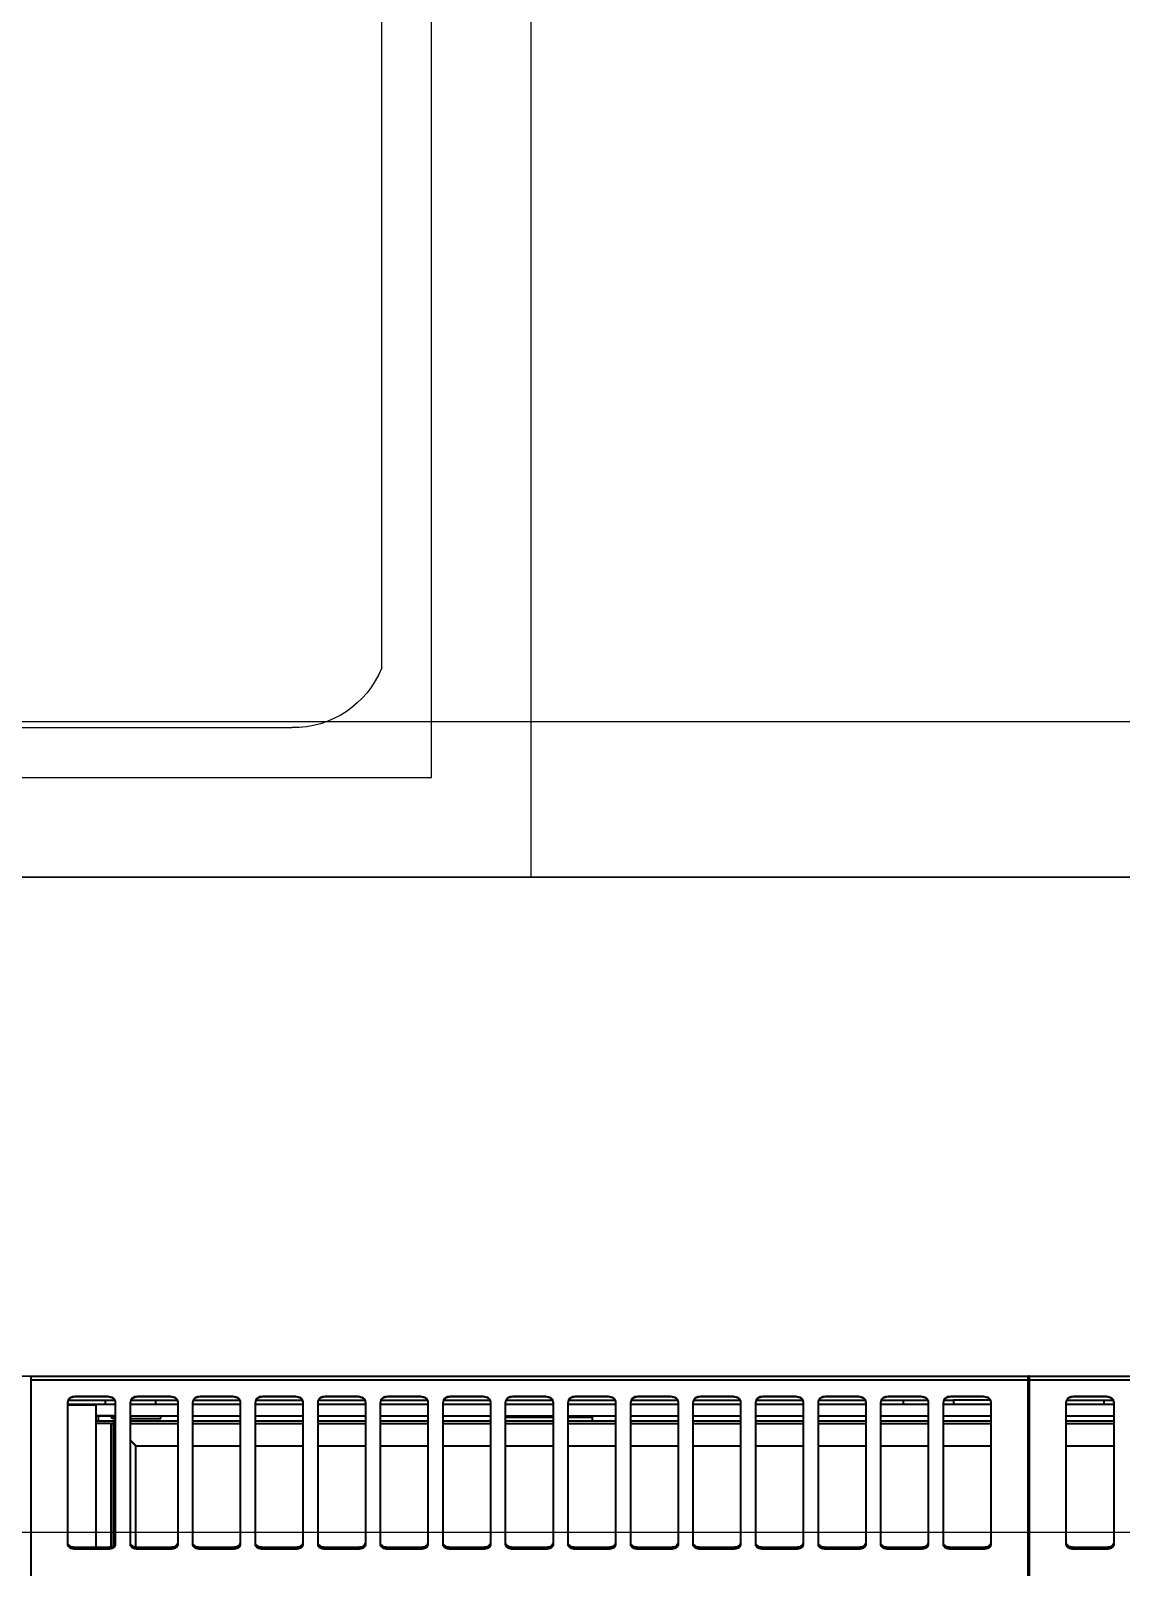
# Model space of a CAD drawing. Extents: x 1158414 to 1597620, y -840005 to -760676.
# Drawn here: x 1527837 to 1528274, y -806826 to -806210 of the extents above; entities that cross this region are included whole.
import ezdxf

# ---------------------------------------------------------------- set-up
doc = ezdxf.new("R2010")
doc.units = 0
doc.header["$LTSCALE"] = 1000
doc.layers.add('WALL', color=6, linetype='Continuous')
doc.layers.add('WS_厨房设备', color=1, linetype='Continuous')

# ---------------------------------------------------------------- blocks, each defined once
blk = doc.blocks.new('Custom_15')
at = {"linetype": 'Continuous'}
for p, q in [((0, 0), (0, 630)), ((700, 0), (0, 0))]:
    blk.add_line(p, q, dxfattribs=at)
at = {"color": 252, "linetype": 'Continuous'}
for p, q in [((40, 40), (40, 570)), ((60, 84), (60, 506)), ((604, 60), (96, 60)), ((660, 40), (40, 40))]:
    blk.add_line(p, q, dxfattribs=at)
at = {"color": 252}
blk.add_arc((95.41, 98.11), 38.12, 201.729, 270.89087, dxfattribs=at)
blk = doc.blocks.new('CJT_20273')
at = {"linetype": 'Continuous', "lineweight": 40}
for p, q in [((400, 1.49), (400, 83.87)), ((400.4, 83.87), (400.4, 1.49)), ((800.4, 1.49), (800.4, 83.87)), ((369.12, 69.4), (382.12, 69.4)), ((369.12, 68.68), (369.12, 69.4)), ((369.12, 68.68), (382.12, 68.68)), ((382.12, 68.68), (382.12, 69.4)), ((400.4, 72.9), (400, 72.9)), ((418.4, 69.4), (431.4, 69.4)), ((418.4, 68.68), (418.4, 69.4)), ((418.4, 68.68), (431.4, 68.68)), ((431.4, 68.68), (431.4, 69.4)), ((443.48, 69.4), (456.48, 69.4)), ((443.48, 68.68), (443.48, 69.4)), ((443.48, 68.68), (456.48, 68.68)), ((456.48, 68.68), (456.48, 69.4)), ((468.56, 69.4), (481.56, 69.4)), ((468.56, 68.68), (468.56, 69.4)), ((468.56, 68.68), (481.56, 68.68)), ((481.56, 68.68), (481.56, 69.4)), ((493.64, 69.4), (506.64, 69.4)), ((493.64, 68.68), (493.64, 69.4)), ((493.64, 68.68), (506.64, 68.68)), ((506.64, 68.68), (506.64, 69.4)), ((518.72, 69.4), (531.72, 69.4)), ((518.72, 68.68), (518.72, 69.4)), ((518.72, 68.68), (531.72, 68.68)), ((531.72, 68.68), (531.72, 69.4)), ((543.8, 69.4), (556.8, 69.4)), ((543.8, 68.68), (543.8, 69.4)), ((543.8, 68.68), (556.8, 68.68)), ((556.8, 68.68), (556.8, 69.4)), ((568.88, 69.4), (581.88, 69.4)), ((568.88, 68.68), (568.88, 69.4)), ((568.88, 68.68), (581.88, 68.68)), ((581.88, 68.68), (581.88, 69.4)), ((593.96, 69.4), (606.96, 69.4)), ((593.96, 68.68), (593.96, 69.4)), ((593.96, 68.68), (606.96, 68.68)), ((606.96, 68.68), (606.96, 69.4)), ((619.04, 69.4), (632.04, 69.4)), ((619.04, 68.68), (619.04, 69.4)), ((619.04, 68.68), (632.04, 68.68)), ((632.04, 68.68), (632.04, 69.4)), ((644.12, 69.4), (657.12, 69.4)), ((644.12, 68.68), (644.12, 69.4)), ((644.12, 68.68), (657.12, 68.68)), ((657.12, 68.68), (657.12, 69.4)), ((669.2, 69.4), (682.2, 69.4)), ((669.2, 68.68), (669.2, 69.4)), ((669.2, 68.68), (682.2, 68.68)), ((682.2, 68.68), (682.2, 69.4)), ((694.28, 69.4), (707.28, 69.4)), ((694.28, 68.68), (694.28, 69.4)), ((694.28, 68.68), (707.28, 68.68)), ((707.28, 68.68), (707.28, 69.4)), ((719.36, 69.4), (732.36, 69.4)), ((719.36, 68.68), (719.36, 69.4)), ((719.36, 68.68), (732.36, 68.68)), ((732.36, 68.68), (732.36, 69.4)), ((744.44, 69.4), (757.44, 69.4)), ((744.44, 68.68), (744.44, 69.4)), ((744.44, 68.68), (757.44, 68.68)), ((757.44, 68.68), (757.44, 69.4)), ((758.21, 68.59), (758.21, 28.06)), ((767.2, 68.05), (767.2, 19.07)), ((768.21, 68.51), (768.21, 19.06)), ((769.52, 69.4), (782.52, 69.4)), ((769.52, 68.68), (769.52, 69.4)), ((769.52, 68.68), (782.52, 68.68)), ((774.2, 68.68), (774.2, 11.7)), ((782.52, 68.68), (782.52, 69.4)), ((366.12, 10.56), (366.12, 67.61)), ((385.12, 67.61), (385.12, 10.56)), ((415.4, 10.56), (415.4, 67.61)), ((434.4, 67.61), (434.4, 10.56)), ((440.48, 10.56), (440.48, 67.61)), ((459.48, 67.61), (459.48, 10.56)), ((465.56, 10.56), (465.56, 67.61)), ((484.56, 67.61), (484.56, 10.56)), ((490.64, 10.56), (490.64, 67.61)), ((509.64, 67.61), (509.64, 10.56)), ((515.72, 10.56), (515.72, 67.61)), ((534.72, 67.61), (534.72, 10.56)), ((540.8, 10.56), (540.8, 67.61)), ((559.8, 67.61), (559.8, 10.56)), ((565.88, 10.56), (565.88, 67.61)), ((584.88, 67.61), (584.88, 10.56)), ((590.96, 10.56), (590.96, 67.61)), ((609.96, 67.61), (609.96, 10.56)), ((616.04, 10.56), (616.04, 67.61)), ((635.04, 67.61), (635.04, 10.56)), ((641.12, 10.56), (641.12, 67.61)), ((660.12, 67.61), (660.12, 10.56)), ((666.2, 10.56), (666.2, 67.61)), ((685.2, 67.61), (685.2, 10.56)), ((691.28, 10.56), (691.28, 67.61)), ((710.28, 67.61), (710.28, 10.56)), ((716.36, 10.56), (716.36, 67.61)), ((735.36, 67.61), (735.36, 10.56)), ((741.44, 10.56), (741.44, 67.61)), ((760.44, 67.61), (760.44, 10.56)), ((766.52, 10.56), (766.52, 67.61)), ((785.52, 67.61), (785.52, 10.56)), ((385.12, 27.99), (366.12, 27.99)), ((400.4, 27.99), (400, 27.99)), ((434.4, 27.99), (415.4, 27.99)), ((459.48, 27.99), (440.48, 27.99)), ((484.56, 27.99), (465.56, 27.99)), ((509.64, 27.99), (490.64, 27.99)), ((534.72, 27.99), (515.72, 27.99)), ((559.8, 27.99), (540.8, 27.99)), ((584.88, 27.99), (565.88, 27.99)), ((609.96, 27.99), (590.96, 27.99)), ((635.04, 27.99), (616.04, 27.99)), ((660.12, 27.99), (641.12, 27.99)), ((685.2, 27.99), (666.2, 27.99)), ((710.28, 27.99), (691.28, 27.99)), ((735.36, 27.99), (716.36, 27.99)), ((758.14, 27.99), (741.44, 27.99)), ((758.14, 27.99), (760.44, 25.69)), ((760.44, 25.83), (758.21, 28.06)), ((385.12, 19), (366.12, 19)), ((400.4, 19), (400, 19)), ((434.4, 19), (415.4, 19)), ((459.48, 19), (440.48, 19)), ((484.56, 19), (465.56, 19)), ((509.64, 19), (490.64, 19)), ((534.72, 19), (515.72, 19)), ((559.8, 19), (540.8, 19)), ((584.88, 19), (565.88, 19)), ((609.96, 19), (590.96, 19)), ((635.04, 19), (616.04, 19)), ((660.12, 19), (641.12, 19)), ((685.2, 19), (666.2, 19)), ((710.28, 19), (691.28, 19)), ((735.36, 19), (716.36, 19)), ((760.44, 19), (741.44, 19)), ((767.2, 19.07), (766.52, 19.75)), ((766.52, 19.61), (767.13, 19)), ((767.13, 19), (766.52, 19)), ((767.13, 19), (767.2, 19)), ((767.14, 17.99), (767.14, 18.99)), ((767.2, 19), (767.2, 19.07)), ((768.21, 19.06), (767.21, 19.06)), ((768.38, 19), (774.2, 19)), ((385.12, 17.99), (366.12, 17.99)), ((385.12, 16), (366.12, 16)), ((385.12, 16), (366.12, 16)), ((400.4, 17.99), (400, 17.99)), ((400.4, 16), (400, 16)), ((400.4, 16), (400, 16)), ((434.4, 17.99), (415.4, 17.99)), ((434.4, 16), (415.4, 16)), ((434.4, 16), (415.4, 16)), ((459.48, 17.99), (440.48, 17.99)), ((459.48, 16), (440.48, 16)), ((459.48, 16), (440.48, 16)), ((484.56, 17.99), (465.56, 17.99)), ((484.56, 16), (465.56, 16)), ((484.56, 16), (465.56, 16)), ((509.64, 17.99), (490.64, 17.99)), ((509.64, 16), (490.64, 16)), ((509.64, 16), (490.64, 16)), ((534.72, 17.99), (515.72, 17.99)), ((534.72, 16), (515.72, 16)), ((534.72, 16), (515.72, 16)), ((559.8, 17.99), (540.8, 17.99)), ((559.8, 16), (540.8, 16)), ((559.8, 16), (540.8, 16)), ((584.88, 17.99), (565.88, 17.99)), ((584.88, 16), (565.88, 16)), ((584.88, 16), (565.88, 16)), ((575.2, 16.5), (575.2, 17.99)), ((584.88, 16.5), (575.2, 16.5)), ((575.2, 16.5), (575.2, 16.49)), ((575.2, 16), (575.2, 16.49)), ((575.2, 16.49), (584.88, 16.49)), ((609.96, 17.99), (590.96, 17.99)), ((609.96, 16.5), (590.96, 16.5)), ((590.96, 16.49), (609.96, 16.49)), ((609.96, 16), (590.96, 16)), ((609.96, 16), (590.96, 16)), ((635.04, 17.99), (616.04, 17.99)), ((635.04, 16), (616.04, 16)), ((635.04, 16), (616.04, 16)), ((660.12, 17.99), (641.12, 17.99)), ((660.12, 16), (641.12, 16)), ((660.12, 16), (641.12, 16)), ((685.2, 17.99), (666.2, 17.99)), ((685.2, 16), (666.2, 16)), ((685.2, 16), (666.2, 16)), ((710.28, 17.99), (691.28, 17.99)), ((710.28, 16), (691.28, 16)), ((710.28, 16), (691.28, 16)), ((735.36, 17.99), (716.36, 17.99)), ((735.36, 16), (716.36, 16)), ((735.36, 16), (716.36, 16)), ((760.44, 17.99), (741.44, 17.99)), ((760.44, 16), (741.44, 16)), ((760.44, 16), (741.44, 16)), ((748.2, 17), (748.2, 16)), ((760.44, 17), (748.2, 17)), ((767.14, 17.99), (766.52, 17.99)), ((767.2, 17), (766.52, 17)), ((774.2, 16), (766.52, 16)), ((767.2, 16), (766.52, 16)), ((766.71, 16), (766.71, 16)), ((774.2, 18), (767.14, 18)), ((767.2, 16), (767.2, 17)), ((767.2, 16), (768.2, 16)), ((767.2, 16), (767.2, 16)), ((768.2, 16), (768.2, 16)), ((768.2, 16), (774.2, 16)), ((768.2, 16), (768.2, 16)), ((773.2, 18), (773.2, 16)), ((385.12, 11.2), (366.12, 11.2)), ((370, 9.68), (366.37, 9.68)), ((369.12, 8.22), (369.12, 8.07)), ((382.12, 8.22), (369.12, 8.22)), ((382.12, 8.07), (369.12, 8.07)), ((370, 10.95), (370, 9.68)), ((384.83, 9.68), (370, 9.68)), ((382.12, 8.22), (382.12, 8.07)), ((400.4, 11.2), (400, 11.2)), ((434.4, 11.2), (415.4, 11.2)), ((415.66, 9.68), (430.4, 9.68)), ((418.4, 8.22), (418.4, 8.07)), ((431.4, 8.22), (418.4, 8.22)), ((431.4, 8.07), (418.4, 8.07)), ((430.4, 9.68), (430.4, 10.95)), ((434.11, 9.68), (430.4, 9.68)), ((431.4, 8.22), (431.4, 8.07)), ((459.48, 11.2), (440.48, 11.2)), ((450.4, 9.68), (440.74, 9.68)), ((443.48, 8.22), (443.48, 8.07)), ((456.48, 8.22), (443.48, 8.22)), ((456.48, 8.07), (443.48, 8.07)), ((450.4, 10.95), (450.4, 9.68)), ((459.19, 9.68), (450.4, 9.68)), ((456.48, 8.22), (456.48, 8.07)), ((484.56, 11.2), (465.56, 11.2)), ((484.27, 9.68), (465.82, 9.68)), ((468.56, 8.22), (468.56, 8.07)), ((481.56, 8.22), (468.56, 8.22)), ((481.56, 8.07), (468.56, 8.07)), ((481.56, 8.22), (481.56, 8.07)), ((509.64, 11.2), (490.64, 11.2)), ((509.35, 9.68), (490.9, 9.68)), ((493.64, 8.22), (493.64, 8.07)), ((506.64, 8.22), (493.64, 8.22)), ((506.64, 8.07), (493.64, 8.07)), ((506.64, 8.22), (506.64, 8.07)), ((534.72, 11.2), (515.72, 11.2)), ((534.43, 9.68), (515.98, 9.68)), ((518.72, 8.22), (518.72, 8.07)), ((531.72, 8.22), (518.72, 8.22)), ((531.72, 8.07), (518.72, 8.07)), ((531.72, 8.22), (531.72, 8.07)), ((559.8, 11.2), (540.8, 11.2)), ((559.51, 9.68), (541.06, 9.68)), ((543.8, 8.22), (543.8, 8.07)), ((556.8, 8.22), (543.8, 8.22)), ((556.8, 8.07), (543.8, 8.07)), ((556.8, 8.22), (556.8, 8.07)), ((584.88, 11.2), (565.88, 11.2)), ((584.59, 9.68), (566.14, 9.68)), ((568.88, 8.22), (568.88, 8.07)), ((581.88, 8.22), (568.88, 8.22)), ((581.88, 8.07), (568.88, 8.07)), ((581.88, 8.22), (581.88, 8.07)), ((609.96, 11.2), (590.96, 11.2)), ((609.67, 9.68), (591.22, 9.68)), ((593.96, 8.22), (593.96, 8.07)), ((606.96, 8.22), (593.96, 8.22)), ((606.96, 8.07), (593.96, 8.07)), ((606.96, 8.22), (606.96, 8.07)), ((635.04, 11.2), (616.04, 11.2)), ((634.75, 9.68), (616.3, 9.68)), ((619.04, 8.22), (619.04, 8.07)), ((632.04, 8.22), (619.04, 8.22)), ((632.04, 8.07), (619.04, 8.07)), ((632.04, 8.22), (632.04, 8.07)), ((660.12, 11.2), (641.12, 11.2)), ((659.83, 9.68), (641.38, 9.68)), ((644.12, 8.22), (644.12, 8.07)), ((657.12, 8.22), (644.12, 8.22)), ((657.12, 8.07), (644.12, 8.07)), ((657.12, 8.22), (657.12, 8.07)), ((685.2, 11.2), (666.2, 11.2)), ((684.91, 9.68), (666.46, 9.68)), ((669.2, 8.22), (669.2, 8.07)), ((682.2, 8.22), (669.2, 8.22)), ((682.2, 8.07), (669.2, 8.07)), ((682.2, 8.22), (682.2, 8.07)), ((710.28, 11.2), (691.28, 11.2)), ((709.99, 9.68), (691.54, 9.68)), ((694.28, 8.22), (694.28, 8.07)), ((707.28, 8.22), (694.28, 8.22)), ((707.28, 8.07), (694.28, 8.07)), ((707.28, 8.22), (707.28, 8.07)), ((735.36, 11.2), (716.36, 11.2)), ((735.07, 9.68), (716.62, 9.68)), ((719.36, 8.22), (719.36, 8.07)), ((732.36, 8.22), (719.36, 8.22)), ((732.36, 8.07), (719.36, 8.07)), ((732.36, 8.22), (732.36, 8.07)), ((760.44, 11.2), (741.44, 11.2)), ((750.4, 9.68), (741.7, 9.68)), ((744.44, 8.22), (744.44, 8.07)), ((757.44, 8.22), (744.44, 8.22)), ((757.44, 8.07), (744.44, 8.07)), ((750.4, 9.68), (750.4, 10.95)), ((760.15, 9.68), (750.4, 9.68)), ((757.44, 8.22), (757.44, 8.07)), ((785.52, 11.2), (766.52, 11.2)), ((770.4, 9.68), (766.78, 9.68)), ((769.52, 8.22), (769.52, 8.07)), ((782.52, 8.22), (769.52, 8.22)), ((782.52, 8.07), (769.52, 8.07)), ((770.4, 10.95), (770.4, 9.68)), ((785.23, 9.68), (770.4, 9.68)), ((774.2, 11.7), (785.52, 11.7)), ((778.66, 11.2), (778.74, 11.7)), ((782.52, 8.22), (782.52, 8.07)), ((784.06, 11.7), (784.14, 11.2)), ((400, 1.49), (0, 1.49)), ((400, 0), (0, 0)), ((400, 0), (400, 1.49)), ((400.4, 1.2), (400, 1.2)), ((400, 0), (400.4, 0)), ((800.4, 1.49), (400.4, 1.49)), ((400.4, 1.49), (400.4, 0)), ((800.4, 0), (400.4, 0)), ((800.4, 0), (800.4, 1.49))]:
    blk.add_line(p, q, dxfattribs=at)
at = {"linetype": 'Continuous', "lineweight": 40, "flags": 128}
blk.add_lwpolyline([(782.86, 11.7), (782.94, 11.25), (782.94, 11.2)], dxfattribs=at)
at = {"linetype": 'Continuous', "lineweight": 40}
for radius in [1, 0.001]:
    blk.add_arc((767.2, 16), radius, 0, 90, dxfattribs=at)
for points, knots in [([(366.12, 67.61), (366.19, 67.88), (366.3, 68.26), (366.68, 68.69), (367.14, 69.03), (367.97, 69.33), (368.72, 69.38), (369.12, 69.4)], [0, 0, 0, 0, 0.257883, 0.373623, 0.486292, 0.721445, 1, 1, 1, 1]), ([(366.12, 66.92), (366.19, 67.18), (366.3, 67.56), (366.68, 67.98), (367.14, 68.32), (367.97, 68.62), (368.72, 68.66), (369.12, 68.68)], [0, 0, 0, 0, 0.25608, 0.371354, 0.483903, 0.719783, 1, 1, 1, 1]), ([(382.12, 69.4), (382.51, 69.37), (383.25, 69.31), (384.07, 69.01), (384.58, 68.67), (384.88, 68.36), (385.07, 68), (385.1, 67.74), (385.12, 67.61)], [0, 0, 0, 0, 0.272944, 0.506702, 0.632757, 0.75281, 0.873144, 1, 1, 1, 1]), ([(382.12, 68.68), (382.51, 68.65), (383.24, 68.6), (384.07, 68.3), (384.58, 67.96), (384.88, 67.66), (385.07, 67.3), (385.1, 67.05), (385.12, 66.92)], [0, 0, 0, 0, 0.274513, 0.508998, 0.634976, 0.754582, 0.874145, 1, 1, 1, 1]), ([(415.4, 67.61), (415.48, 67.88), (415.58, 68.26), (415.96, 68.69), (416.42, 69.03), (417.25, 69.33), (418, 69.38), (418.4, 69.4)], [0, 0, 0, 0, 0.257884, 0.373623, 0.486293, 0.721445, 1, 1, 1, 1]), ([(415.4, 66.92), (415.48, 67.18), (415.58, 67.56), (415.96, 67.98), (416.43, 68.32), (417.26, 68.62), (418, 68.66), (418.4, 68.68)], [0, 0, 0, 0, 0.25608, 0.371354, 0.483903, 0.719783, 1, 1, 1, 1]), ([(431.4, 69.4), (431.8, 69.37), (432.53, 69.31), (433.36, 69.01), (433.86, 68.67), (434.16, 68.36), (434.35, 68), (434.39, 67.74), (434.4, 67.61)], [0, 0, 0, 0, 0.272944, 0.506702, 0.632757, 0.75281, 0.873144, 1, 1, 1, 1]), ([(431.4, 68.68), (431.8, 68.65), (432.53, 68.6), (433.36, 68.3), (433.86, 67.96), (434.16, 67.66), (434.35, 67.3), (434.39, 67.05), (434.4, 66.92)], [0, 0, 0, 0, 0.274513, 0.508998, 0.634976, 0.754583, 0.874144, 1, 1, 1, 1]), ([(440.48, 67.61), (440.56, 67.88), (440.66, 68.26), (441.04, 68.69), (441.5, 69.03), (442.33, 69.33), (443.08, 69.38), (443.48, 69.4)], [0, 0, 0, 0, 0.2578836, 0.3736226, 0.4862926, 0.721445, 1, 1, 1, 1]), ([(440.48, 66.92), (440.56, 67.18), (440.66, 67.56), (441.04, 67.98), (441.51, 68.32), (442.34, 68.62), (443.08, 68.66), (443.48, 68.68)], [0, 0, 0, 0, 0.25608, 0.371353, 0.483903, 0.719783, 1, 1, 1, 1]), ([(456.48, 69.4), (456.88, 69.37), (457.61, 69.31), (458.44, 69.01), (458.94, 68.67), (459.24, 68.36), (459.43, 68), (459.47, 67.74), (459.48, 67.61)], [0, 0, 0, 0, 0.272944, 0.506702, 0.632757, 0.75281, 0.873144, 1, 1, 1, 1]), ([(456.48, 68.68), (456.88, 68.65), (457.61, 68.6), (458.44, 68.3), (458.94, 67.96), (459.24, 67.66), (459.43, 67.3), (459.47, 67.05), (459.48, 66.92)], [0, 0, 0, 0, 0.274513, 0.508997, 0.634976, 0.754582, 0.874145, 1, 1, 1, 1]), ([(465.56, 67.61), (465.64, 67.88), (465.74, 68.26), (466.12, 68.69), (466.58, 69.03), (467.41, 69.33), (468.16, 69.38), (468.56, 69.4)], [0, 0, 0, 0, 0.257883, 0.373623, 0.486292, 0.721444, 1, 1, 1, 1]), ([(465.56, 66.92), (465.64, 67.18), (465.74, 67.56), (466.12, 67.98), (466.59, 68.32), (467.42, 68.62), (468.16, 68.66), (468.56, 68.68)], [0, 0, 0, 0, 0.25608, 0.371353, 0.483903, 0.719782, 1, 1, 1, 1]), ([(481.56, 69.4), (481.96, 69.37), (482.69, 69.31), (483.52, 69.01), (484.02, 68.67), (484.32, 68.36), (484.51, 68), (484.55, 67.74), (484.56, 67.61)], [0, 0, 0, 0, 0.272943, 0.506702, 0.632756, 0.75281, 0.873144, 1, 1, 1, 1]), ([(481.56, 68.68), (481.96, 68.65), (482.69, 68.6), (483.52, 68.3), (484.02, 67.96), (484.32, 67.66), (484.51, 67.3), (484.55, 67.05), (484.56, 66.92)], [0, 0, 0, 0, 0.274512, 0.508998, 0.634976, 0.754582, 0.874144, 1, 1, 1, 1]), ([(490.64, 67.61), (490.72, 67.88), (490.82, 68.26), (491.2, 68.69), (491.66, 69.03), (492.49, 69.33), (493.24, 69.38), (493.64, 69.4)], [0, 0, 0, 0, 0.257883, 0.373623, 0.486292, 0.721444, 1, 1, 1, 1]), ([(490.64, 66.92), (490.72, 67.18), (490.82, 67.56), (491.2, 67.98), (491.67, 68.32), (492.5, 68.62), (493.24, 68.66), (493.64, 68.68)], [0, 0, 0, 0, 0.25608, 0.371353, 0.483903, 0.719782, 1, 1, 1, 1]), ([(506.64, 69.4), (507.04, 69.37), (507.77, 69.31), (508.6, 69.01), (509.1, 68.67), (509.4, 68.36), (509.59, 68), (509.63, 67.74), (509.64, 67.61)], [0, 0, 0, 0, 0.272944, 0.506702, 0.632757, 0.75281, 0.873145, 1, 1, 1, 1]), ([(506.64, 68.68), (507.04, 68.65), (507.77, 68.6), (508.6, 68.3), (509.1, 67.96), (509.4, 67.66), (509.59, 67.3), (509.63, 67.05), (509.64, 66.92)], [0, 0, 0, 0, 0.274513, 0.508997, 0.634976, 0.754583, 0.874145, 1, 1, 1, 1]), ([(515.72, 67.61), (515.8, 67.88), (515.9, 68.26), (516.28, 68.69), (516.74, 69.03), (517.57, 69.33), (518.32, 69.38), (518.72, 69.4)], [0, 0, 0, 0, 0.257884, 0.373623, 0.486293, 0.721446, 1, 1, 1, 1]), ([(515.72, 66.92), (515.8, 67.18), (515.9, 67.56), (516.28, 67.98), (516.75, 68.32), (517.58, 68.62), (518.32, 68.66), (518.72, 68.68)], [0, 0, 0, 0, 0.25608, 0.371353, 0.483904, 0.719784, 1, 1, 1, 1]), ([(531.72, 69.4), (532.12, 69.37), (532.85, 69.31), (533.68, 69.01), (534.18, 68.67), (534.48, 68.36), (534.67, 68), (534.71, 67.74), (534.72, 67.61)], [0, 0, 0, 0, 0.272943, 0.506704, 0.632757, 0.75281, 0.873144, 1, 1, 1, 1]), ([(531.72, 68.68), (532.12, 68.65), (532.85, 68.6), (533.68, 68.3), (534.18, 67.96), (534.48, 67.66), (534.67, 67.3), (534.71, 67.05), (534.72, 66.92)], [0, 0, 0, 0, 0.274512, 0.508999, 0.634976, 0.754582, 0.874145, 1, 1, 1, 1]), ([(540.8, 67.61), (540.88, 67.88), (540.98, 68.26), (541.36, 68.69), (541.82, 69.03), (542.65, 69.33), (543.4, 69.38), (543.8, 69.4)], [0, 0, 0, 0, 0.257883, 0.373624, 0.486292, 0.721446, 1, 1, 1, 1]), ([(540.8, 66.92), (540.88, 67.18), (540.98, 67.56), (541.36, 67.98), (541.83, 68.32), (542.66, 68.62), (543.4, 68.66), (543.8, 68.68)], [0, 0, 0, 0, 0.25608, 0.371355, 0.483903, 0.719784, 1, 1, 1, 1]), ([(556.8, 69.4), (557.2, 69.37), (557.93, 69.31), (558.76, 69.01), (559.26, 68.67), (559.56, 68.36), (559.75, 68), (559.79, 67.74), (559.8, 67.61)], [0, 0, 0, 0, 0.272946, 0.506703, 0.632756, 0.752811, 0.873144, 1, 1, 1, 1]), ([(556.8, 68.68), (557.2, 68.65), (557.93, 68.6), (558.76, 68.3), (559.26, 67.96), (559.56, 67.66), (559.75, 67.3), (559.79, 67.05), (559.8, 66.92)], [0, 0, 0, 0, 0.274515, 0.508999, 0.634975, 0.754583, 0.874144, 1, 1, 1, 1]), ([(565.88, 67.61), (565.96, 67.88), (566.06, 68.26), (566.44, 68.69), (566.9, 69.03), (567.73, 69.33), (568.48, 69.38), (568.88, 69.4)], [0, 0, 0, 0, 0.257884, 0.373623, 0.486291, 0.721446, 1, 1, 1, 1]), ([(565.88, 66.92), (565.96, 67.18), (566.06, 67.56), (566.44, 67.98), (566.9, 68.32), (567.74, 68.62), (568.48, 68.66), (568.88, 68.68)], [0, 0, 0, 0, 0.25608, 0.371354, 0.483902, 0.719784, 1, 1, 1, 1]), ([(581.88, 69.4), (582.28, 69.37), (583.01, 69.31), (583.84, 69.01), (584.34, 68.67), (584.64, 68.36), (584.83, 68), (584.87, 67.74), (584.88, 67.61)], [0, 0, 0, 0, 0.272943, 0.506701, 0.632756, 0.75281, 0.873144, 1, 1, 1, 1]), ([(581.88, 68.68), (582.28, 68.65), (583.01, 68.6), (583.84, 68.3), (584.34, 67.96), (584.64, 67.66), (584.83, 67.3), (584.87, 67.05), (584.88, 66.92)], [0, 0, 0, 0, 0.274512, 0.508996, 0.634976, 0.754582, 0.874145, 1, 1, 1, 1]), ([(590.96, 67.61), (591.04, 67.88), (591.14, 68.26), (591.52, 68.69), (591.98, 69.03), (592.81, 69.33), (593.56, 69.38), (593.96, 69.4)], [0, 0, 0, 0, 0.257883, 0.373622, 0.486292, 0.721443, 1, 1, 1, 1]), ([(590.96, 66.92), (591.04, 67.18), (591.14, 67.56), (591.52, 67.98), (591.99, 68.32), (592.82, 68.62), (593.56, 68.66), (593.96, 68.68)], [0, 0, 0, 0, 0.25608, 0.371353, 0.483903, 0.719781, 1, 1, 1, 1]), ([(606.96, 69.4), (607.36, 69.37), (608.09, 69.31), (608.92, 69.01), (609.42, 68.67), (609.72, 68.36), (609.91, 68), (609.95, 67.74), (609.96, 67.61)], [0, 0, 0, 0, 0.272943, 0.506701, 0.632756, 0.75281, 0.873144, 1, 1, 1, 1]), ([(606.96, 68.68), (607.36, 68.65), (608.09, 68.6), (608.92, 68.3), (609.42, 67.96), (609.72, 67.66), (609.91, 67.3), (609.95, 67.05), (609.96, 66.92)], [0, 0, 0, 0, 0.274512, 0.508996, 0.634976, 0.754582, 0.874145, 1, 1, 1, 1]), ([(616.04, 67.61), (616.12, 67.88), (616.22, 68.26), (616.6, 68.69), (617.06, 69.03), (617.89, 69.33), (618.64, 69.38), (619.04, 69.4)], [0, 0, 0, 0, 0.257883, 0.373622, 0.486293, 0.721446, 1, 1, 1, 1]), ([(616.04, 66.92), (616.12, 67.18), (616.22, 67.56), (616.6, 67.98), (617.07, 68.32), (617.9, 68.62), (618.64, 68.66), (619.04, 68.68)], [0, 0, 0, 0, 0.25608, 0.371353, 0.483903, 0.719784, 1, 1, 1, 1]), ([(632.04, 69.4), (632.44, 69.37), (633.17, 69.31), (634, 69.01), (634.5, 68.67), (634.8, 68.36), (634.99, 68), (635.03, 67.74), (635.04, 67.61)], [0, 0, 0, 0, 0.272946, 0.506703, 0.632756, 0.752811, 0.873144, 1, 1, 1, 1]), ([(632.04, 68.68), (632.44, 68.65), (633.17, 68.6), (634, 68.3), (634.5, 67.96), (634.8, 67.66), (634.99, 67.3), (635.03, 67.05), (635.04, 66.92)], [0, 0, 0, 0, 0.274515, 0.508999, 0.634975, 0.754583, 0.874144, 1, 1, 1, 1]), ([(641.12, 67.61), (641.2, 67.88), (641.3, 68.26), (641.68, 68.69), (642.14, 69.03), (642.97, 69.33), (643.72, 69.38), (644.12, 69.4)], [0, 0, 0, 0, 0.257884, 0.373623, 0.486291, 0.721446, 1, 1, 1, 1]), ([(641.12, 66.92), (641.2, 67.18), (641.3, 67.56), (641.68, 67.98), (642.14, 68.32), (642.98, 68.62), (643.72, 68.66), (644.12, 68.68)], [0, 0, 0, 0, 0.25608, 0.371354, 0.483902, 0.719784, 1, 1, 1, 1]), ([(657.12, 69.4), (657.52, 69.37), (658.25, 69.31), (659.08, 69.01), (659.58, 68.67), (659.88, 68.36), (660.07, 68), (660.11, 67.74), (660.12, 67.61)], [0, 0, 0, 0, 0.272945, 0.506706, 0.632756, 0.752811, 0.873144, 1, 1, 1, 1]), ([(657.12, 68.68), (657.52, 68.65), (658.25, 68.6), (659.08, 68.3), (659.58, 67.96), (659.88, 67.66), (660.07, 67.3), (660.11, 67.05), (660.12, 66.92)], [0, 0, 0, 0, 0.274514, 0.509001, 0.634975, 0.754583, 0.874144, 1, 1, 1, 1]), ([(666.2, 67.61), (666.28, 67.88), (666.38, 68.26), (666.76, 68.69), (667.22, 69.03), (668.05, 69.33), (668.8, 69.38), (669.2, 69.4)], [0, 0, 0, 0, 0.257884, 0.373625, 0.48629, 0.721446, 1, 1, 1, 1]), ([(666.2, 66.92), (666.28, 67.18), (666.38, 67.56), (666.76, 67.98), (667.22, 68.32), (668.06, 68.62), (668.8, 68.66), (669.2, 68.68)], [0, 0, 0, 0, 0.25608, 0.371355, 0.483901, 0.719785, 1, 1, 1, 1]), ([(682.2, 69.4), (682.6, 69.37), (683.33, 69.31), (684.16, 69.01), (684.66, 68.67), (684.96, 68.36), (685.15, 68), (685.19, 67.74), (685.2, 67.61)], [0, 0, 0, 0, 0.272945, 0.506706, 0.632756, 0.752811, 0.873144, 1, 1, 1, 1]), ([(682.2, 68.68), (682.6, 68.65), (683.33, 68.6), (684.16, 68.3), (684.66, 67.96), (684.96, 67.66), (685.15, 67.3), (685.19, 67.05), (685.2, 66.92)], [0, 0, 0, 0, 0.274514, 0.509001, 0.634975, 0.754583, 0.874144, 1, 1, 1, 1]), ([(691.28, 67.61), (691.36, 67.88), (691.46, 68.26), (691.84, 68.69), (692.3, 69.03), (693.13, 69.33), (693.88, 69.38), (694.28, 69.4)], [0, 0, 0, 0, 0.257883, 0.373623, 0.486289, 0.721446, 1, 1, 1, 1]), ([(691.28, 66.92), (691.36, 67.18), (691.46, 67.56), (691.84, 67.98), (692.3, 68.32), (693.14, 68.62), (693.88, 68.66), (694.28, 68.68)], [0, 0, 0, 0, 0.256079, 0.371354, 0.4839, 0.719784, 1, 1, 1, 1]), ([(707.28, 69.4), (707.68, 69.37), (708.41, 69.31), (709.24, 69.01), (709.74, 68.67), (710.04, 68.36), (710.23, 68), (710.27, 67.74), (710.28, 67.61)], [0, 0, 0, 0, 0.27294, 0.506701, 0.632757, 0.752808, 0.873144, 1, 1, 1, 1]), ([(707.28, 68.68), (707.68, 68.65), (708.41, 68.6), (709.24, 68.3), (709.74, 67.96), (710.04, 67.66), (710.23, 67.3), (710.27, 67.05), (710.28, 66.92)], [0, 0, 0, 0, 0.274509, 0.508996, 0.634976, 0.754581, 0.874144, 1, 1, 1, 1]), ([(716.36, 67.61), (716.44, 67.88), (716.54, 68.26), (716.92, 68.69), (717.38, 69.03), (718.21, 69.33), (718.96, 69.38), (719.36, 69.4)], [0, 0, 0, 0, 0.257883, 0.373624, 0.486294, 0.721446, 1, 1, 1, 1]), ([(716.36, 66.92), (716.44, 67.18), (716.54, 67.56), (716.92, 67.98), (717.39, 68.32), (718.22, 68.62), (718.96, 68.66), (719.36, 68.68)], [0, 0, 0, 0, 0.256079, 0.371355, 0.483905, 0.719784, 1, 1, 1, 1]), ([(732.36, 69.4), (732.76, 69.37), (733.49, 69.31), (734.32, 69.01), (734.82, 68.67), (735.12, 68.36), (735.31, 68), (735.35, 67.74), (735.36, 67.61)], [0, 0, 0, 0, 0.27294, 0.506701, 0.632757, 0.752808, 0.873144, 1, 1, 1, 1]), ([(732.36, 68.68), (732.76, 68.65), (733.49, 68.6), (734.32, 68.3), (734.82, 67.96), (735.12, 67.66), (735.31, 67.3), (735.35, 67.05), (735.36, 66.92)], [0, 0, 0, 0, 0.274509, 0.508996, 0.634976, 0.754581, 0.874144, 1, 1, 1, 1]), ([(741.44, 67.61), (741.52, 67.88), (741.62, 68.26), (742, 68.69), (742.46, 69.03), (743.29, 69.33), (744.04, 69.38), (744.44, 69.4)], [0, 0, 0, 0, 0.257883, 0.373624, 0.486294, 0.721446, 1, 1, 1, 1]), ([(741.44, 66.92), (741.52, 67.18), (741.62, 67.56), (742, 67.98), (742.47, 68.32), (743.3, 68.62), (744.04, 68.66), (744.44, 68.68)], [0, 0, 0, 0, 0.256079, 0.371355, 0.483905, 0.719784, 1, 1, 1, 1]), ([(757.44, 69.4), (757.84, 69.37), (758.57, 69.31), (759.4, 69.01), (759.9, 68.67), (760.2, 68.36), (760.39, 68), (760.43, 67.74), (760.44, 67.61)], [0, 0, 0, 0, 0.272946, 0.506701, 0.632756, 0.752811, 0.873145, 1, 1, 1, 1]), ([(757.44, 68.68), (757.84, 68.65), (758.57, 68.6), (759.4, 68.3), (759.9, 67.96), (760.2, 67.66), (760.39, 67.3), (760.43, 67.05), (760.44, 66.92)], [0, 0, 0, 0, 0.274515, 0.508996, 0.634975, 0.754584, 0.874145, 1, 1, 1, 1]), ([(766.52, 67.61), (766.6, 67.88), (766.7, 68.26), (767.08, 68.69), (767.54, 69.03), (768.37, 69.33), (769.12, 69.38), (769.52, 69.4)], [0, 0, 0, 0, 0.257885, 0.373623, 0.486294, 0.721445, 1, 1, 1, 1]), ([(766.52, 66.92), (766.6, 67.18), (766.7, 67.56), (767.08, 67.98), (767.55, 68.32), (768.38, 68.62), (769.12, 68.66), (769.52, 68.68)], [0, 0, 0, 0, 0.256082, 0.371353, 0.483904, 0.719783, 1, 1, 1, 1]), ([(782.52, 69.4), (782.92, 69.37), (783.65, 69.31), (784.48, 69.01), (784.98, 68.67), (785.28, 68.36), (785.47, 68), (785.51, 67.74), (785.52, 67.61)], [0, 0, 0, 0, 0.272946, 0.506701, 0.632756, 0.752811, 0.873145, 1, 1, 1, 1]), ([(782.52, 68.68), (782.92, 68.65), (783.65, 68.6), (784.48, 68.3), (784.98, 67.96), (785.28, 67.66), (785.47, 67.3), (785.51, 67.05), (785.52, 66.92)], [0, 0, 0, 0, 0.274515, 0.508996, 0.634975, 0.754584, 0.874145, 1, 1, 1, 1]), ([(767.14, 17.99), (767.14, 18.01), (767.14, 18.04), (767.14, 18.27), (767.13, 18.6), (767.13, 18.87), (767.13, 19)], [0, 0, 0, 0, 0.2500091, 0.4999999, 0.7499908, 1, 1, 1, 1]), ([(767.2, 19.07), (767.33, 19.07), (767.6, 19.07), (767.93, 19.07), (768.17, 19.06), (768.2, 19.06), (768.21, 19.06)], [0, 0, 0, 0, 0.249994, 0.499989, 0.749983, 1, 1, 1, 1]), ([(767.2, 19.07), (767.2, 19.07), (767.2, 19.07), (767.21, 19.07), (767.21, 19.06), (767.21, 19.06), (767.21, 19.06)], [0, 0, 0, 0, 0.249749, 0.499525, 0.749186, 1, 1, 1, 1]), ([(369.12, 8.22), (368.73, 8.27), (368, 8.35), (367.17, 8.77), (366.66, 9.23), (366.36, 9.66), (366.17, 10.15), (366.14, 10.5), (366.12, 10.68)], [0, 0, 0, 0, 0.274512, 0.508993, 0.634974, 0.754582, 0.874143, 1, 1, 1, 1]), ([(369.12, 8.07), (368.73, 8.11), (367.99, 8.19), (367.17, 8.62), (366.66, 9.09), (366.36, 9.53), (366.17, 10.02), (366.14, 10.38), (366.12, 10.56)], [0, 0, 0, 0, 0.272943, 0.506701, 0.632761, 0.752809, 0.873143, 1, 1, 1, 1]), ([(385.12, 10.68), (385.05, 10.32), (384.94, 9.8), (384.56, 9.21), (384.1, 8.73), (383.27, 8.32), (382.52, 8.26), (382.12, 8.22)], [0, 0, 0, 0, 0.256085, 0.371354, 0.483902, 0.719785, 1, 1, 1, 1]), ([(385.12, 10.56), (385.05, 10.19), (384.94, 9.66), (384.56, 9.07), (384.1, 8.58), (383.27, 8.16), (382.52, 8.1), (382.12, 8.07)], [0, 0, 0, 0, 0.257881, 0.373619, 0.486292, 0.721447, 1, 1, 1, 1]), ([(418.4, 8.22), (418.01, 8.27), (417.28, 8.35), (416.45, 8.77), (415.94, 9.23), (415.64, 9.66), (415.45, 10.15), (415.42, 10.5), (415.4, 10.68)], [0, 0, 0, 0, 0.274512, 0.508993, 0.634974, 0.754582, 0.874143, 1, 1, 1, 1]), ([(418.4, 8.07), (418.01, 8.11), (417.28, 8.19), (416.45, 8.62), (415.94, 9.09), (415.64, 9.53), (415.45, 10.02), (415.42, 10.38), (415.4, 10.56)], [0, 0, 0, 0, 0.272943, 0.506701, 0.632761, 0.752809, 0.873143, 1, 1, 1, 1]), ([(434.4, 10.68), (434.33, 10.32), (434.22, 9.8), (433.84, 9.21), (433.38, 8.73), (432.55, 8.32), (431.81, 8.26), (431.4, 8.22)], [0, 0, 0, 0, 0.256085, 0.371354, 0.483902, 0.719785, 1, 1, 1, 1]), ([(434.4, 10.56), (434.33, 10.19), (434.22, 9.66), (433.85, 9.07), (433.38, 8.58), (432.55, 8.16), (431.81, 8.1), (431.4, 8.07)], [0, 0, 0, 0, 0.257882, 0.373619, 0.486292, 0.721447, 1, 1, 1, 1]), ([(443.48, 8.22), (443.09, 8.27), (442.36, 8.35), (441.53, 8.77), (441.02, 9.23), (440.72, 9.66), (440.53, 10.15), (440.5, 10.5), (440.48, 10.68)], [0, 0, 0, 0, 0.274512, 0.508993, 0.634974, 0.754582, 0.874143, 1, 1, 1, 1]), ([(443.48, 8.07), (443.09, 8.11), (442.36, 8.19), (441.53, 8.62), (441.02, 9.09), (440.72, 9.53), (440.53, 10.02), (440.5, 10.38), (440.48, 10.56)], [0, 0, 0, 0, 0.272943, 0.506701, 0.632761, 0.752809, 0.873143, 1, 1, 1, 1]), ([(459.48, 10.68), (459.41, 10.32), (459.3, 9.8), (458.93, 9.21), (458.46, 8.73), (457.63, 8.32), (456.89, 8.26), (456.48, 8.22)], [0, 0, 0, 0, 0.256085, 0.371354, 0.483902, 0.719786, 1, 1, 1, 1]), ([(459.48, 10.56), (459.41, 10.19), (459.3, 9.66), (458.93, 9.07), (458.46, 8.58), (457.63, 8.16), (456.89, 8.1), (456.48, 8.07)], [0, 0, 0, 0, 0.257882, 0.373618, 0.486292, 0.721447, 1, 1, 1, 1]), ([(468.56, 8.22), (468.17, 8.27), (467.44, 8.35), (466.61, 8.77), (466.1, 9.23), (465.8, 9.66), (465.61, 10.15), (465.58, 10.5), (465.56, 10.68)], [0, 0, 0, 0, 0.274512, 0.508993, 0.634974, 0.754582, 0.874143, 1, 1, 1, 1]), ([(468.56, 8.07), (468.17, 8.11), (467.44, 8.19), (466.61, 8.62), (466.1, 9.09), (465.8, 9.53), (465.61, 10.02), (465.58, 10.38), (465.56, 10.56)], [0, 0, 0, 0, 0.272943, 0.506701, 0.632761, 0.752809, 0.873143, 1, 1, 1, 1]), ([(484.56, 10.68), (484.49, 10.32), (484.38, 9.8), (484, 9.21), (483.54, 8.73), (482.71, 8.32), (481.97, 8.26), (481.56, 8.22)], [0, 0, 0, 0, 0.256085, 0.371355, 0.483903, 0.719786, 1, 1, 1, 1]), ([(484.56, 10.56), (484.49, 10.19), (484.38, 9.66), (484.01, 9.07), (483.54, 8.58), (482.71, 8.16), (481.97, 8.1), (481.56, 8.07)], [0, 0, 0, 0, 0.257882, 0.37362, 0.486293, 0.721448, 1, 1, 1, 1]), ([(493.64, 8.22), (493.25, 8.27), (492.52, 8.35), (491.69, 8.77), (491.18, 9.23), (490.88, 9.66), (490.69, 10.15), (490.66, 10.5), (490.64, 10.68)], [0, 0, 0, 0, 0.274512, 0.508994, 0.634975, 0.754582, 0.874143, 1, 1, 1, 1]), ([(493.64, 8.07), (493.25, 8.11), (492.52, 8.19), (491.69, 8.62), (491.18, 9.09), (490.88, 9.53), (490.69, 10.02), (490.66, 10.38), (490.64, 10.56)], [0, 0, 0, 0, 0.272943, 0.506702, 0.632762, 0.752809, 0.873143, 1, 1, 1, 1]), ([(509.64, 10.68), (509.57, 10.32), (509.46, 9.8), (509.08, 9.21), (508.62, 8.73), (507.79, 8.32), (507.05, 8.26), (506.64, 8.22)], [0, 0, 0, 0, 0.256085, 0.371354, 0.483902, 0.719785, 1, 1, 1, 1]), ([(509.64, 10.56), (509.57, 10.19), (509.46, 9.66), (509.09, 9.07), (508.62, 8.58), (507.79, 8.16), (507.05, 8.1), (506.64, 8.07)], [0, 0, 0, 0, 0.257882, 0.373618, 0.486292, 0.721446, 1, 1, 1, 1]), ([(518.72, 8.22), (518.33, 8.27), (517.6, 8.35), (516.77, 8.77), (516.26, 9.23), (515.96, 9.66), (515.77, 10.15), (515.74, 10.5), (515.72, 10.68)], [0, 0, 0, 0, 0.274513, 0.508993, 0.634974, 0.754581, 0.874143, 1, 1, 1, 1]), ([(518.72, 8.07), (518.33, 8.11), (517.6, 8.19), (516.77, 8.62), (516.26, 9.09), (515.96, 9.53), (515.77, 10.02), (515.74, 10.38), (515.72, 10.56)], [0, 0, 0, 0, 0.272944, 0.506701, 0.632761, 0.752808, 0.873143, 1, 1, 1, 1]), ([(534.72, 10.68), (534.65, 10.32), (534.54, 9.8), (534.16, 9.21), (533.7, 8.73), (532.87, 8.32), (532.13, 8.26), (531.72, 8.22)], [0, 0, 0, 0, 0.256084, 0.371355, 0.483902, 0.719786, 1, 1, 1, 1]), ([(534.72, 10.56), (534.65, 10.19), (534.54, 9.66), (534.17, 9.07), (533.7, 8.58), (532.87, 8.16), (532.13, 8.1), (531.72, 8.07)], [0, 0, 0, 0, 0.257881, 0.373619, 0.486292, 0.721448, 1, 1, 1, 1]), ([(543.8, 8.22), (543.41, 8.27), (542.68, 8.35), (541.85, 8.77), (541.34, 9.23), (541.04, 9.66), (540.85, 10.15), (540.82, 10.5), (540.8, 10.68)], [0, 0, 0, 0, 0.274511, 0.508994, 0.634974, 0.754581, 0.874143, 1, 1, 1, 1]), ([(543.8, 8.07), (543.41, 8.11), (542.68, 8.19), (541.85, 8.62), (541.34, 9.09), (541.04, 9.53), (540.85, 10.02), (540.82, 10.38), (540.8, 10.56)], [0, 0, 0, 0, 0.272942, 0.506702, 0.632761, 0.752808, 0.873143, 1, 1, 1, 1]), ([(559.8, 10.68), (559.73, 10.32), (559.62, 9.8), (559.25, 9.21), (558.78, 8.73), (557.95, 8.32), (557.21, 8.26), (556.8, 8.22)], [0, 0, 0, 0, 0.256084, 0.371353, 0.483902, 0.719784, 1, 1, 1, 1]), ([(559.8, 10.56), (559.73, 10.19), (559.62, 9.66), (559.25, 9.07), (558.78, 8.58), (557.95, 8.16), (557.21, 8.1), (556.8, 8.07)], [0, 0, 0, 0, 0.257881, 0.373618, 0.486292, 0.721445, 1, 1, 1, 1]), ([(568.88, 8.22), (568.49, 8.27), (567.76, 8.35), (566.93, 8.77), (566.42, 9.23), (566.12, 9.66), (565.93, 10.15), (565.9, 10.5), (565.88, 10.68)], [0, 0, 0, 0, 0.2745111, 0.5089913, 0.6349738, 0.7545815, 0.8741431, 1, 1, 1, 1]), ([(568.88, 8.07), (568.49, 8.11), (567.76, 8.19), (566.93, 8.62), (566.42, 9.09), (566.12, 9.53), (565.93, 10.02), (565.9, 10.38), (565.88, 10.56)], [0, 0, 0, 0, 0.272942, 0.506699, 0.632761, 0.752808, 0.873143, 1, 1, 1, 1]), ([(584.88, 10.68), (584.81, 10.32), (584.7, 9.8), (584.32, 9.21), (583.86, 8.73), (583.03, 8.32), (582.29, 8.26), (581.88, 8.22)], [0, 0, 0, 0, 0.256085, 0.371355, 0.483904, 0.719786, 1, 1, 1, 1]), ([(584.88, 10.56), (584.81, 10.19), (584.7, 9.66), (584.33, 9.07), (583.86, 8.58), (583.03, 8.16), (582.29, 8.1), (581.88, 8.07)], [0, 0, 0, 0, 0.257882, 0.373619, 0.486294, 0.721448, 1, 1, 1, 1]), ([(593.96, 8.22), (593.57, 8.27), (592.84, 8.35), (592.01, 8.77), (591.5, 9.23), (591.2, 9.66), (591.01, 10.15), (590.98, 10.5), (590.96, 10.68)], [0, 0, 0, 0, 0.274514, 0.508993, 0.634975, 0.754582, 0.874144, 1, 1, 1, 1]), ([(593.96, 8.07), (593.57, 8.11), (592.84, 8.19), (592.01, 8.62), (591.5, 9.09), (591.2, 9.53), (591.01, 10.02), (590.98, 10.38), (590.96, 10.56)], [0, 0, 0, 0, 0.272945, 0.506701, 0.632762, 0.752809, 0.873144, 1, 1, 1, 1]), ([(609.96, 10.68), (609.89, 10.32), (609.78, 9.8), (609.4, 9.21), (608.94, 8.73), (608.11, 8.32), (607.37, 8.26), (606.96, 8.22)], [0, 0, 0, 0, 0.256085, 0.371354, 0.483901, 0.719786, 1, 1, 1, 1]), ([(609.96, 10.56), (609.89, 10.19), (609.78, 9.66), (609.41, 9.07), (608.94, 8.58), (608.11, 8.16), (607.37, 8.1), (606.96, 8.07)], [0, 0, 0, 0, 0.257882, 0.373619, 0.486291, 0.721448, 1, 1, 1, 1]), ([(619.04, 8.22), (618.65, 8.27), (617.92, 8.35), (617.09, 8.77), (616.58, 9.23), (616.28, 9.66), (616.09, 10.15), (616.06, 10.5), (616.04, 10.68)], [0, 0, 0, 0, 0.274514, 0.508994, 0.634974, 0.754581, 0.874143, 1, 1, 1, 1]), ([(619.04, 8.07), (618.65, 8.11), (617.92, 8.19), (617.09, 8.62), (616.58, 9.09), (616.28, 9.53), (616.09, 10.02), (616.06, 10.38), (616.04, 10.56)], [0, 0, 0, 0, 0.272945, 0.506702, 0.632761, 0.752808, 0.873143, 1, 1, 1, 1]), ([(635.04, 10.68), (634.97, 10.32), (634.86, 9.8), (634.49, 9.21), (634.02, 8.73), (633.19, 8.32), (632.45, 8.26), (632.04, 8.22)], [0, 0, 0, 0, 0.256084, 0.371354, 0.483902, 0.719787, 1, 1, 1, 1]), ([(635.04, 10.56), (634.97, 10.19), (634.86, 9.66), (634.49, 9.07), (634.02, 8.58), (633.19, 8.16), (632.45, 8.1), (632.04, 8.07)], [0, 0, 0, 0, 0.257881, 0.373618, 0.486292, 0.721448, 1, 1, 1, 1]), ([(644.12, 8.22), (643.73, 8.27), (643, 8.35), (642.17, 8.77), (641.66, 9.23), (641.36, 9.66), (641.17, 10.15), (641.14, 10.5), (641.12, 10.68)], [0, 0, 0, 0, 0.2745111, 0.5089913, 0.6349738, 0.7545815, 0.8741431, 1, 1, 1, 1]), ([(644.12, 8.07), (643.73, 8.11), (643, 8.19), (642.17, 8.62), (641.66, 9.09), (641.36, 9.53), (641.17, 10.02), (641.14, 10.38), (641.12, 10.56)], [0, 0, 0, 0, 0.272942, 0.506699, 0.632761, 0.752808, 0.873143, 1, 1, 1, 1]), ([(660.12, 10.68), (660.05, 10.32), (659.94, 9.8), (659.56, 9.21), (659.1, 8.73), (658.27, 8.32), (657.53, 8.26), (657.12, 8.22)], [0, 0, 0, 0, 0.256085, 0.371356, 0.4839, 0.719787, 1, 1, 1, 1]), ([(660.12, 10.56), (660.05, 10.19), (659.94, 9.66), (659.57, 9.07), (659.1, 8.58), (658.27, 8.16), (657.53, 8.1), (657.12, 8.07)], [0, 0, 0, 0, 0.257882, 0.37362, 0.48629, 0.721449, 1, 1, 1, 1]), ([(669.2, 8.22), (668.81, 8.27), (668.08, 8.35), (667.25, 8.77), (666.74, 9.23), (666.44, 9.66), (666.25, 10.15), (666.22, 10.5), (666.2, 10.68)], [0, 0, 0, 0, 0.274514, 0.508996, 0.634973, 0.754583, 0.874143, 1, 1, 1, 1]), ([(669.2, 8.07), (668.81, 8.11), (668.08, 8.19), (667.25, 8.62), (666.74, 9.09), (666.44, 9.53), (666.25, 10.02), (666.22, 10.38), (666.2, 10.56)], [0, 0, 0, 0, 0.272945, 0.506704, 0.632761, 0.752809, 0.873143, 1, 1, 1, 1]), ([(685.2, 10.68), (685.13, 10.32), (685.02, 9.8), (684.65, 9.21), (684.18, 8.73), (683.35, 8.32), (682.61, 8.26), (682.2, 8.22)], [0, 0, 0, 0, 0.256085, 0.371352, 0.4839, 0.719781, 1, 1, 1, 1]), ([(685.2, 10.56), (685.13, 10.19), (685.02, 9.66), (684.65, 9.07), (684.18, 8.58), (683.35, 8.16), (682.61, 8.1), (682.2, 8.07)], [0, 0, 0, 0, 0.257881, 0.373616, 0.48629, 0.721442, 1, 1, 1, 1]), ([(694.28, 8.22), (693.89, 8.27), (693.16, 8.35), (692.33, 8.77), (691.82, 9.23), (691.52, 9.66), (691.33, 10.15), (691.3, 10.5), (691.28, 10.68)], [0, 0, 0, 0, 0.274514, 0.508991, 0.634973, 0.754583, 0.874143, 1, 1, 1, 1]), ([(694.28, 8.07), (693.89, 8.11), (693.16, 8.19), (692.33, 8.62), (691.82, 9.09), (691.52, 9.53), (691.33, 10.02), (691.3, 10.38), (691.28, 10.56)], [0, 0, 0, 0, 0.272945, 0.506699, 0.632761, 0.75281, 0.873143, 1, 1, 1, 1]), ([(710.28, 10.68), (710.21, 10.32), (710.1, 9.8), (709.73, 9.21), (709.26, 8.73), (708.43, 8.32), (707.69, 8.26), (707.28, 8.22)], [0, 0, 0, 0, 0.256086, 0.371354, 0.483903, 0.719786, 1, 1, 1, 1]), ([(710.28, 10.56), (710.21, 10.19), (710.1, 9.66), (709.73, 9.07), (709.26, 8.58), (708.43, 8.16), (707.69, 8.1), (707.28, 8.07)], [0, 0, 0, 0, 0.257883, 0.373619, 0.486293, 0.721447, 1, 1, 1, 1]), ([(719.36, 8.22), (718.97, 8.27), (718.24, 8.35), (717.41, 8.77), (716.9, 9.23), (716.6, 9.66), (716.41, 10.15), (716.38, 10.5), (716.36, 10.68)], [0, 0, 0, 0, 0.274514, 0.508991, 0.634973, 0.754583, 0.874143, 1, 1, 1, 1]), ([(719.36, 8.07), (718.97, 8.11), (718.24, 8.19), (717.41, 8.62), (716.9, 9.09), (716.6, 9.53), (716.41, 10.02), (716.38, 10.38), (716.36, 10.56)], [0, 0, 0, 0, 0.272945, 0.506699, 0.632761, 0.75281, 0.873143, 1, 1, 1, 1]), ([(735.36, 10.68), (735.29, 10.32), (735.18, 9.8), (734.81, 9.21), (734.34, 8.73), (733.51, 8.32), (732.77, 8.26), (732.36, 8.22)], [0, 0, 0, 0, 0.256086, 0.371354, 0.483903, 0.719786, 1, 1, 1, 1]), ([(735.36, 10.56), (735.29, 10.19), (735.18, 9.66), (734.81, 9.07), (734.34, 8.58), (733.51, 8.16), (732.77, 8.1), (732.36, 8.07)], [0, 0, 0, 0, 0.257883, 0.373619, 0.486293, 0.721447, 1, 1, 1, 1]), ([(744.44, 8.22), (744.05, 8.27), (743.32, 8.35), (742.49, 8.77), (741.98, 9.23), (741.68, 9.66), (741.49, 10.15), (741.46, 10.5), (741.44, 10.68)], [0, 0, 0, 0, 0.274508, 0.508992, 0.634974, 0.75458, 0.874143, 1, 1, 1, 1]), ([(744.44, 8.07), (744.05, 8.11), (743.32, 8.19), (742.49, 8.62), (741.98, 9.09), (741.68, 9.53), (741.49, 10.02), (741.46, 10.38), (741.44, 10.56)], [0, 0, 0, 0, 0.272939, 0.5067, 0.632761, 0.752807, 0.873143, 1, 1, 1, 1]), ([(760.44, 10.68), (760.37, 10.32), (760.26, 9.8), (759.88, 9.21), (759.42, 8.73), (758.59, 8.32), (757.85, 8.26), (757.44, 8.22)], [0, 0, 0, 0, 0.256084, 0.371355, 0.483904, 0.719786, 1, 1, 1, 1]), ([(760.44, 10.56), (760.37, 10.19), (760.26, 9.66), (759.89, 9.07), (759.42, 8.58), (758.59, 8.16), (757.85, 8.1), (757.44, 8.07)], [0, 0, 0, 0, 0.257881, 0.37362, 0.486294, 0.721448, 1, 1, 1, 1]), ([(769.52, 8.22), (769.13, 8.27), (768.4, 8.35), (767.57, 8.77), (767.06, 9.23), (766.76, 9.66), (766.57, 10.15), (766.54, 10.5), (766.52, 10.68)], [0, 0, 0, 0, 0.274508, 0.508992, 0.634974, 0.75458, 0.874143, 1, 1, 1, 1]), ([(769.52, 8.07), (769.13, 8.11), (768.4, 8.19), (767.57, 8.62), (767.06, 9.09), (766.76, 9.53), (766.57, 10.02), (766.54, 10.38), (766.52, 10.56)], [0, 0, 0, 0, 0.272939, 0.5067, 0.632761, 0.752807, 0.873143, 1, 1, 1, 1]), ([(785.52, 10.68), (785.45, 10.32), (785.34, 9.8), (784.96, 9.21), (784.5, 8.73), (783.67, 8.32), (782.93, 8.26), (782.52, 8.22)], [0, 0, 0, 0, 0.256084, 0.371355, 0.483904, 0.719786, 1, 1, 1, 1]), ([(785.52, 10.56), (785.45, 10.19), (785.34, 9.66), (784.97, 9.07), (784.5, 8.58), (783.67, 8.16), (782.93, 8.1), (782.52, 8.07)], [0, 0, 0, 0, 0.257881, 0.37362, 0.486294, 0.721448, 1, 1, 1, 1])]:
    blk.add_open_spline(points, degree=3, knots=knots, dxfattribs=at)
blk = doc.blocks.new('*U111')
at = {"color": 252}
blk.add_line((0, 62.52), (2875.01, 62.52), dxfattribs=at)
blk.add_lwpolyline([(0, 1000), (2875.01, 1000), (2875.01, 0), (0, 0)], close=True, dxfattribs=at)

msp = doc.modelspace()

# ---------------------------------------------------------------- linework, layer by layer
at = {"layer": 'WALL'}
for p, q in [((1525987.81, -806549), (1530812.83, -806549)), ((1525987.81, -806749), (1530812.83, -806749))]:
    msp.add_line(p, q, dxfattribs=at)

# ---------------------------------------------------------------- block references
at = {"layer": 'WS_厨房设备'}
msp.add_blockref('*U111', (1526637.81, -806549), dxfattribs=at)
at = {"layer": 'WS_厨房设备', "xscale": -1}
msp.add_blockref('Custom_15', (1528037.81, -806549), dxfattribs=at)
at = {"layer": 'WS_厨房设备', "xscale": -1, "rotation": 180}
msp.add_blockref('*U111', (1526637.81, -806749), dxfattribs=at)
at = {"layer": 'WS_厨房设备', "rotation": 180}
msp.add_blockref('CJT_20273', (1528637.48, -806749), dxfattribs=at)

doc.saveas('drawing.dxf')
